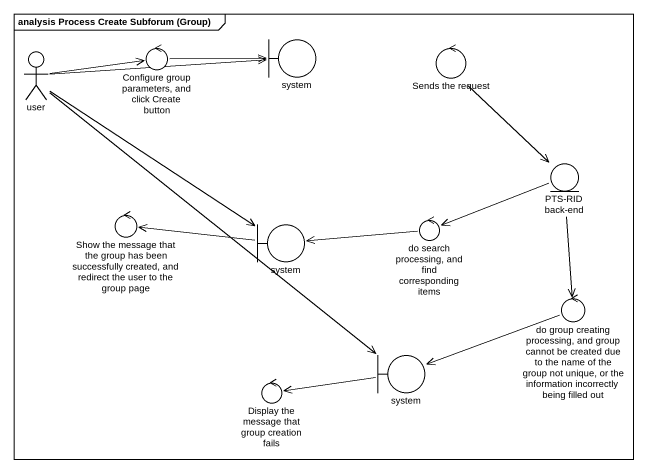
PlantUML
@startuml
mainframe analysis Process Create Subforum (Group)
actor user
control "Configure group parameters, and click Create button" as Configure_group_parameters
boundary system
control "Sends the request" as Sends_the_request
entity "PTS-RID back-end" as PTS_RID_back_end
control "Show the message that the group has been successfully created, and redirect the user to the group page" as Show_the_message_that_the
control "do search processing, and find corresponding items" as do_search_processing_and
boundary "system" as system_2
control "do group creating processing, and group cannot be created due to the name of the group not unique, or the information incorrectly being filled out" as do_group_creating
boundary "system" as system_3
control "Display the message that group creation fails" as Display_the_message_that
user -right-> Configure_group_parameters
user -right-> system
user --> system_2
user --> system_3
Configure_group_parameters -right-> system
Sends_the_request --> PTS_RID_back_end
PTS_RID_back_end -left-> do_search_processing_and
PTS_RID_back_end --> do_group_creating
do_search_processing_and -left-> system_2
system_2 -left-> Show_the_message_that_the
do_group_creating -left-> system_3
system_3 -left-> Display_the_message_that
@enduml
